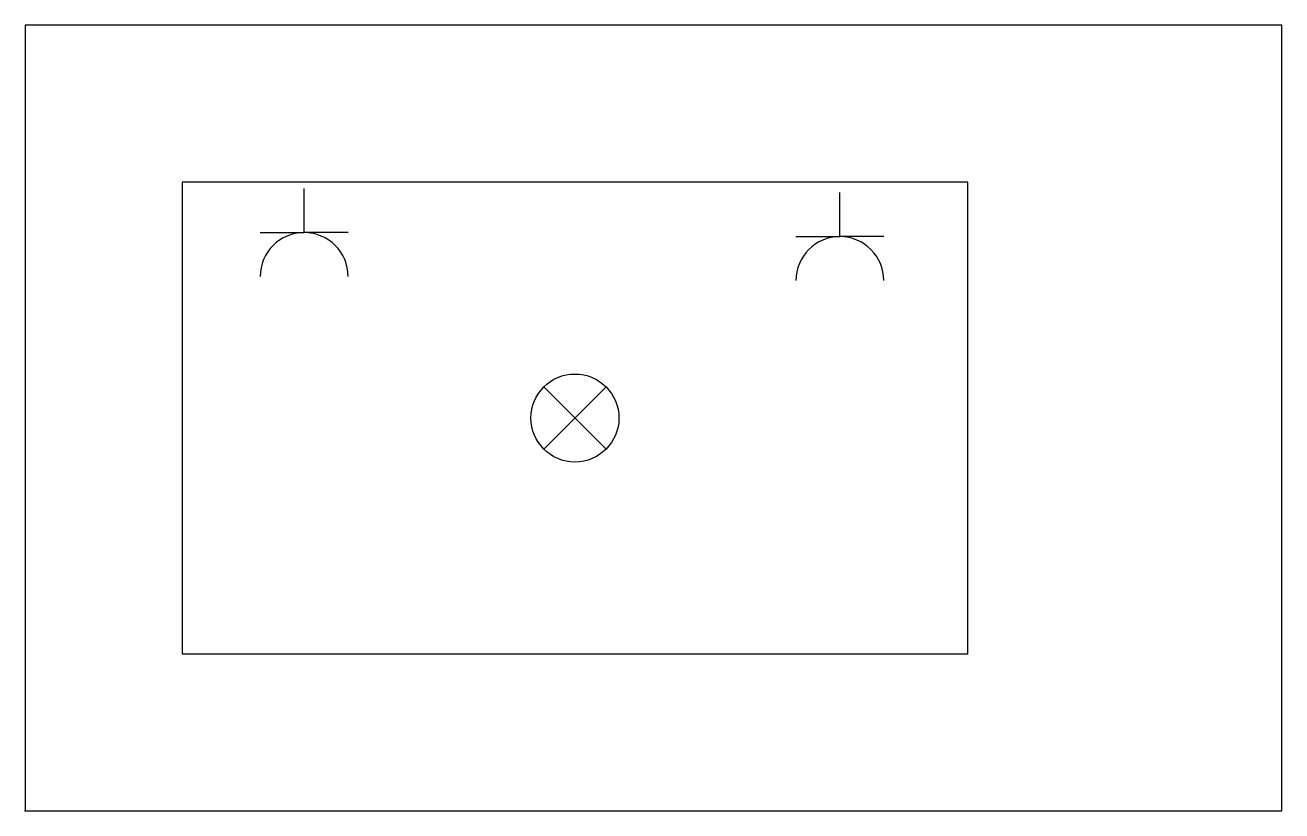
# Model space of a CAD drawing. Header units: millimetres. Extents: x -33 to 367, y -37 to 213.
import ezdxf

# ---------------------------------------------------------------- set-up
doc = ezdxf.new("R2010")
doc.units = ezdxf.units.MM
doc.layers.get('0').update_dxf_attribs({"lineweight": 25, "true_color": 0xffffff})
for name, color, linetype, lineweight, true_color in [('alumbrado', 30, 'Continuous', 25, 0xff7f00), ('base', 2, 'Continuous', 25, 0xffff00), ('fuerza', 6, 'Continuous', 25, 0xff00ff)]:
    doc.layers.add(name, color=color, linetype=linetype, lineweight=lineweight, true_color=true_color)

msp = doc.modelspace()

# ---------------------------------------------------------------- linework, layer by layer
for p, q in [((267, 163), (17, 163)), ((17, 163), (17, 13)), ((267, 13), (267, 163)), ((17, 13), (267, 13))]:
    msp.add_line(p, q)
at = {"layer": 'alumbrado'}
for p, q in [((151.9, 78.1), (132.1, 97.9)), ((132.1, 78.1), (151.9, 97.9))]:
    msp.add_line(p, q, dxfattribs=at)
msp.add_circle((142, 88), 14, dxfattribs=at)
at = {"layer": 'base'}
for p, q in [((367, 213), (-33, 213)), ((-33, 213), (-33, -37)), ((367, -37), (367, 213)), ((-33, -37), (367, -37))]:
    msp.add_line(p, q, dxfattribs=at)
msp.add_point((-33, -37), dxfattribs=at)
at = {"layer": 'fuerza'}
for p, q in [((55.81, 147), (55.81, 161)), ((226.32, 145.7), (226.32, 159.7)), ((41.81, 147), (55.81, 147)), ((69.81, 147), (55.81, 147)), ((212.32, 145.7), (226.32, 145.7)), ((240.32, 145.7), (226.32, 145.7))]:
    msp.add_line(p, q, dxfattribs=at)
for centre in [(55.81, 133), (226.32, 131.7)]:
    msp.add_arc(centre, 14, 360, 180, dxfattribs=at)

doc.saveas('drawing.dxf')
